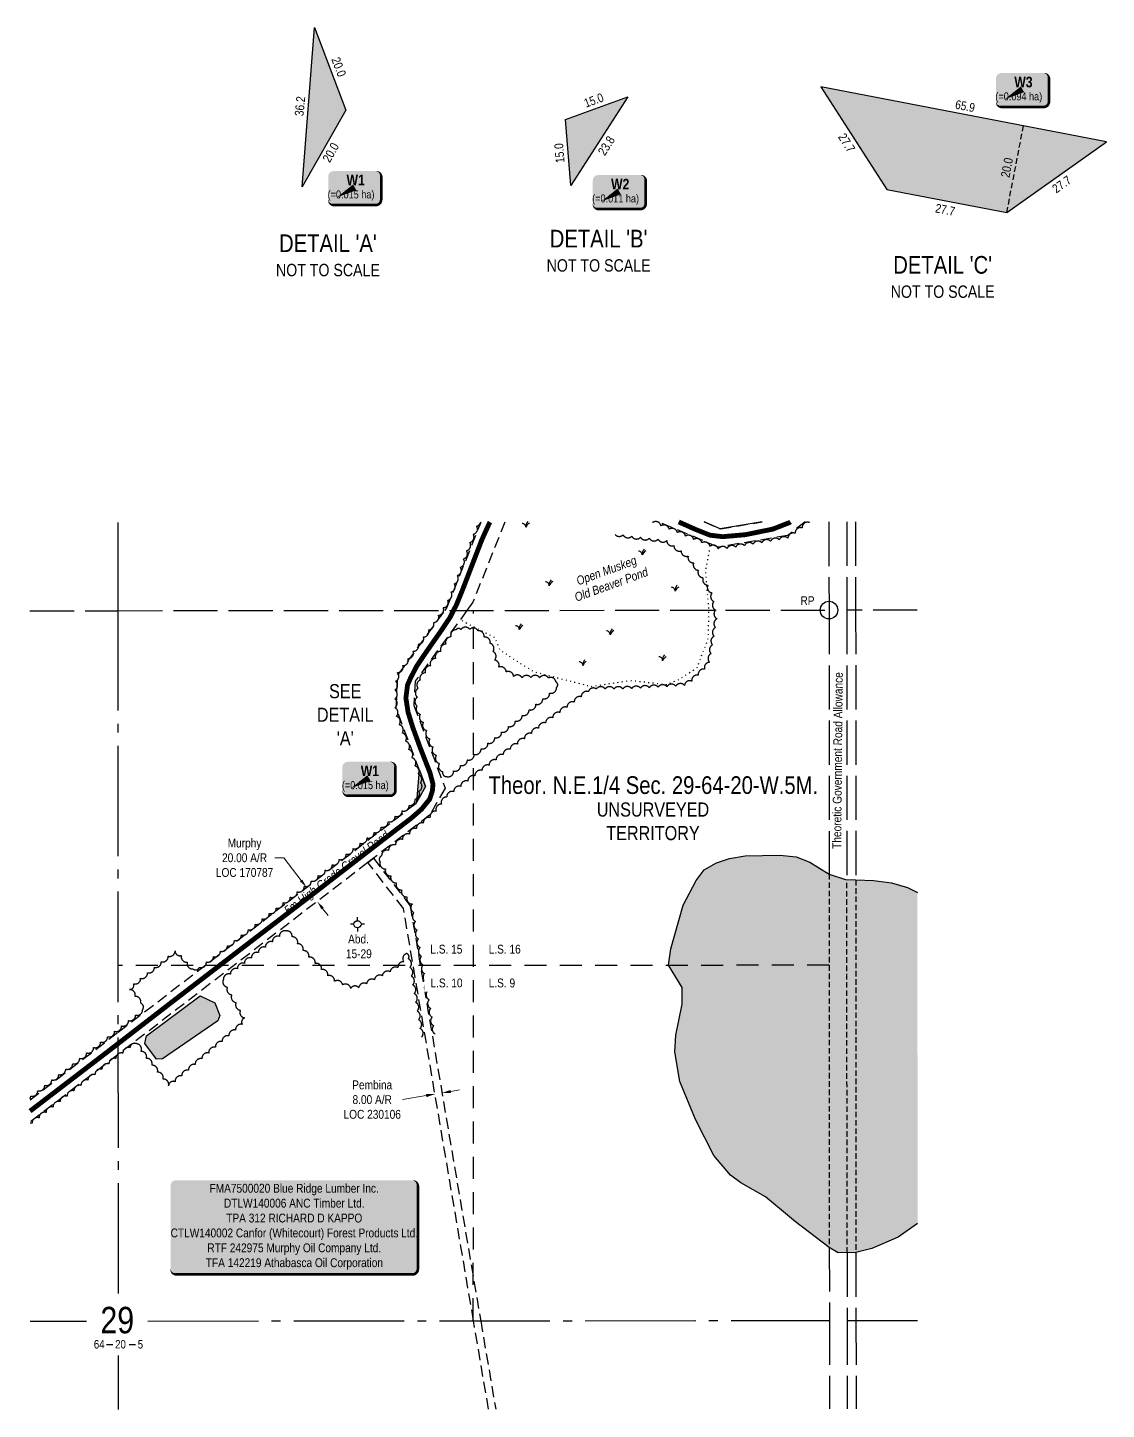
# Model space of a CAD drawing. Extents: x 500677 to 504341, y 6046153 to 6048335.
# Drawn here: x 500677 to 501898, y 6046524 to 6048088 of the extents above; entities that cross this region are included whole.
import ezdxf
from ezdxf.enums import TextEntityAlignment as Align

# ---------------------------------------------------------------- set-up
doc = ezdxf.new("R2010")
doc.units = 0
doc.header["$LTSCALE"] = 5
for name, pattern in [('0', [1, 1, 0]), ('foc-ACCESSROAD', [3.75, 2.5, -1.25]), ('foc-LSD', [8, 5, -3]), ('foc-QUARTERLINE', [33, 25, -3, 2, -3]), ('foc-TIELINE', [1.875, 1.25, -0.625]), ('foc-TOPO', [1, 0.2, -0.8]), ('foc-TRAV', [1.875, 1.25, -0.625]), ('foc-UNSURVEYED', [12.5, 10, -2.5])]:
    doc.linetypes.add(name, pattern=pattern)
for name, color, linetype in [('10', 1, 'Continuous'), ('35', 37, 'Continuous'), ('9', 3, 'Continuous'), ('AS-ROADS', 254, 'Continuous'), ('AS-SURFACE IMPACT', 7, 'Continuous'), ('C-AR', 13, 'foc-ACCESSROAD'), ('C-RW', 13, 'Continuous'), ('C-SYMBOL', 7, 'Continuous'), ('DETAIL-T', 7, 'Continuous'), ('F-AR', 190, 'foc-ACCESSROAD'), ('F-WS-S', 190, 'Continuous'), ('L-QSEC', 8, 'foc-QUARTERLINE'), ('L-ROAD-T', 7, 'Continuous'), ('L-SECLBL', 7, 'Continuous'), ('L-SECTION-LSD', 7, 'foc-LSD'), ('L-UNS-T', 3, 'Continuous'), ('L-USEC', 7, 'foc-UNSURVEYED'), ('L-WATER-DASH', 7, 'foc-TRAV'), ('P-TEMP-BLOCKS', 250, 'Continuous'), ('P-TEMP-H', 41, 'Continuous'), ('P-TEMP_WORKSPACE', 46, 'Continuous'), ('R- CONC', 8, 'Continuous'), ('T-BUSH', 110, '0'), ('T-GENERAL', 48, 'foc-TOPO'), ('T-LOW-AREA', 48, 'foc-TOPO'), ('T-TIE', 201, 'foc-TIELINE'), ('T-WATER', 160, 'Continuous'), ('T-WATER-H', 133, 'Continuous')]:
    doc.layers.add(name, color=color, linetype=linetype)
for name, color, linetype, lineweight in [('AS-GENERAL', 48, 'Continuous', 18), ('C-AR-T', 13, 'Continuous', 9), ('F-AR-T', 190, 'Continuous', 9), ('P-TEMP-T', 46, 'Continuous', 18), ('T-TIE-T', 201, 'Continuous', 18)]:
    doc.layers.add(name, color=color, linetype=linetype, lineweight=lineweight)
doc.styles.add('100L', font='ARIALN.TTF', dxfattribs={"height": 11})
doc.styles.add('175L', font='ARIALN.TTF', dxfattribs={"height": 20})
doc.styles.add('80', font='ARIALN.TTF', dxfattribs={"height": 10})
doc.styles.add('80CG', font='ARIALN.TTF', dxfattribs={"height": 10})
doc.styles.add('80L', font='ARIALN.TTF', dxfattribs={"height": 10})
doc.styles.add('80LS', font='ARIALNI.TTF', dxfattribs={"height": 10})
doc.styles.add('BOLD', font='ARIALNB.TTF')
doc.styles.add('SIMPLEX', font='ARIALN.TTF')
doc.dimstyles.new('Compass 5 000', dxfattribs={"dimscale": 5, "dimtxt": 9, "dimasz": 2, "dimexe": 0.2, "dimexo": 0.0625, "dimgap": 0.5, "dimtad": 0, "dimtih": 1, "dimtoh": 1, "dimzin": 0, "dimdsep": 46, "dimtxsty": '80CG', "dimcen": 0.1, "dimse1": 1, "dimse2": 1, "dimclrd": 256, "dimclrt": 256, "dimaunit": 1, "dimadec": 4, "dimazin": 0, "dimtfac": 0.06, "dimtofl": 0, "dimtmove": 0, "dimatfit": 1, "dimfxl": 0.2, "dimtolj": 1, "dimtzin": 0, "dimlwd": -1, "dimarcsym": 0})

# ---------------------------------------------------------------- blocks, each defined once
blk = doc.blocks.new('L-SECLBL')
at = {"layer": '9', "color": 7}
for p, q in [((-5.082139060913505, -27.83004804289613), (-12.28857354467345, -27.83004804289613)), ((20.70431141927111, -27.83004804289613), (13.49787693551116, -27.83004804289613))]:
    blk.add_line(p, q, dxfattribs=at)
at = {"layer": '10', "color": 2, "style": 'SIMPLEX'}
blk.add_attdef('SEC', text='', height=30, dxfattribs=at).set_placement((0, 0), align=Align.MIDDLE)
at = {"layer": '10', "color": 5, "style": '80L'}
blk.add_attdef('TWP', text='', height=9.5, dxfattribs=at).set_placement((-14.43410290347765, -27.36845155570791), align=Align.MIDDLE_RIGHT)
blk.add_attdef('RGE', text='', height=9.5, dxfattribs=at).set_placement((3.622123863462547, -27.36845155570791), align=Align.MIDDLE_CENTER)
blk.add_attdef('MER', text='', height=9.5, dxfattribs=at).set_placement((23.16775162027989, -27.36845155570791), align=Align.MIDDLE_LEFT)
blk = doc.blocks.new('MUSK')
at = {"layer": 'T-GENERAL', "linetype": 'Continuous'}
for centre, radius, start, end in [((-0.8552348174525832, 0.03298255978506859), 0.8558705756317162, 357.7914540072421, 88.28967234471662), ((1.858568947667663, 0.152382358736304), 1.864805329382717, 140.7320444713587, 184.6871443744655), ((1.91339640212027, -0.8037464017165803), 2.075353962563724, 122.4427060075816, 157.2145420303476)]:
    blk.add_arc(centre, radius, start, end, dxfattribs=at)
blk = doc.blocks.new('*D378')
at = {"layer": 'C-AR-T', "transparency": 16777216}
for p, q in [((500966.4355179891, 6047148.444264454), (500956.4355179891, 6047148.444264453)), ((500986.1367570097, 6047122.801438883), (500966.4355179891, 6047148.444264454)), ((501010.5071191275, 6047091.081355479), (501016.5995606971, 6047083.151528511))]:
    blk.add_line(p, q, dxfattribs=at)
for points in [[(500987.4583948371, 6047123.81684581), (500984.8151191818, 6047121.786031954), (500992.2291985792, 6047114.871611916)], [(501011.828756955, 6047092.096762407), (501009.1854812996, 6047090.06594855), (501004.4146775585, 6047099.011182445)]]:
    blk.add_solid(points, dxfattribs=at)
at = {"layer": 'C-AR-T', "transparency": 16777216, "insert": (500922.1346994345, 6047148.444264454), "char_height": 10, "attachment_point": 5, "style": '80CG'}
blk.add_mtext('\\A1;Murphy\\P20.00 A/R\\PLOC 170787', dxfattribs=at)
blk = doc.blocks.new('*D380')
at = {"layer": 'F-AR-T', "transparency": 16777216}
for p, q in [((501155.4580696813, 6046883.947972255), (501165.3166214899, 6046885.623966359)), ((501127.8519495245, 6046879.254818987), (501100.9397326788, 6046874.679632119))]:
    blk.add_line(p, q, dxfattribs=at)
for points in [[(501155.1787373305, 6046885.591064224), (501155.7374020321, 6046882.304880287), (501145.5995178727, 6046882.27197815)], [(501127.5726171737, 6046880.897910956), (501128.1312818753, 6046877.611727019), (501137.7105013331, 6046880.930813092)]]:
    blk.add_solid(points, dxfattribs=at)
at = {"layer": 'F-AR-T', "transparency": 16777216, "insert": (501066.6389141247, 6046874.679632119), "char_height": 10, "attachment_point": 5, "style": '80CG'}
blk.add_mtext('\\A1;Pembina\\P8.00 A/R\\PLOC 230106', dxfattribs=at)
blk = doc.blocks.new('Gabd')
for p, q in [((-0.8077887898243716, 0), (-1.615577579648743, 0)), ((0, 0.8077887898252811), (0, 1.615577579648743)), ((1.615577579648743, 0), (0.8077887898243716, 0)), ((0, -0.8077887898252811), (0, -1.615577579648743))]:
    blk.add_line(p, q)
blk.add_circle((0, 0), 0.8)
blk = doc.blocks.new('*U381')
h = blk.add_hatch(color=255)
edge = h.paths.add_edge_path()
edge.add_line((-134, -54), (134, -54))
edge.add_arc((134, -48), 6, 270, 360)
edge.add_line((140, -48), (140, 46.5))
edge.add_arc((134, 46.5), 6, 0, 90)
edge.add_line((134, 52.5), (-134, 52.5))
edge.add_arc((-134, 46.5), 6, 90, 180)
edge.add_line((-140, 46.5), (-140, -48))
edge.add_arc((-134, -48), 6, 180, 270)
at = {"color": 44, "flags": 128}
blk.add_lwpolyline([(-134, -54, 3, 3, 0), (134, -54, 3, 3, 0.414213562373095), (140, -48, 3, 3, 0), (140, 46.5, 3, 0, 0.414213562373095), (134, 52.5, 0, 0, 0), (-134, 52.5, 0, 0, 0.414213562373095), (-140, 46.5, 0, 0, 0), (-140, -48, 0, 3, 0.414213562373095)], format="xyseb", close=True, dxfattribs=at)
at = {"color": 44, "style": '80'}
blk.add_attdef('ENTER_TEXT_001', (-35.98567530695772, -4.996589358799454), '', height=10, dxfattribs=at)
blk = doc.blocks.new('RP')
at = {"layer": '35', "color": 3}
blk.add_circle((0, 0), 10, dxfattribs=at)
at = {"layer": '35', "color": 3, "style": '80'}
blk.add_attdef('RP_001', (-32.36089367917796, 5.754369554757101), '', height=10, dxfattribs=at)
blk = doc.blocks.new('*U392')
h = blk.add_hatch(color=191)
edge = h.paths.add_edge_path()
edge.add_line((-23.99999999999998, -20), (23.99999999999998, -20))
edge.add_arc((23.99999999999998, -14), 6, 270, 360)
edge.add_line((29.99999999999998, -14), (29.99999999999998, 12.5))
edge.add_arc((23.99999999999998, 12.5), 6, 0, 90)
edge.add_line((23.99999999999998, 18.5), (-23.99999999999998, 18.5))
edge.add_arc((-23.99999999999998, 12.5), 6, 90, 180)
edge.add_line((-29.99999999999998, 12.5), (-29.99999999999998, -14))
edge.add_arc((-23.99999999999998, -14), 6, 180, 270)
at = {"color": 250, "flags": 128}
blk.add_lwpolyline([(-23.99999999999998, -20, 3, 3, 0), (23.99999999999998, -20, 3, 3, 0.414213562373095), (29.99999999999998, -14, 3, 3, 0), (29.99999999999998, 12.5, 3, 0, 0.414213562373095), (23.99999999999998, 18.5, 0, 0, 0), (-23.99999999999998, 18.5, 0, 0, 0.414213562373095), (-29.99999999999998, 12.5, 0, 0, 0), (-29.99999999999998, -14, 0, 3, 0.414213562373095)], format="xyseb", close=True, dxfattribs=at)
at = {"flags": 128}
blk.add_lwpolyline([(-20.16566830477005, -11.32167553424303, 0, 7.499999999999999, 0), (-3.398394867633905e-15, 0, 0, 0, 0)], format="xyseb", dxfattribs=at)
at = {"color": 250}
for tag, p, height, style in [('TEMP_AREA_W1_001', (-9.212824010914055, 2.244292974654144), 12, 'BOLD'), ('ENTER_TEXT_001', (-30.65893587994544, -12.47010782646594), 9, '80')]:
    blk.add_attdef(tag, p, '', height=height, dxfattribs=dict(at, style=style))

msp = doc.modelspace()

# ---------------------------------------------------------------- hatches: boundary and pattern name
at = {"layer": 'P-TEMP-H'}
h = msp.add_hatch(color=256, dxfattribs=at)
h.dxf.hatch_style = 1
h.paths.add_polyline_path([(501036.6748951937, 6047994.580451789), (500987.2265267005, 6047907.722282224), (501001.3698585232, 6048088.084661063)])
h = msp.add_hatch(color=256, dxfattribs=at)
h.dxf.hatch_style = 1
h.paths.add_polyline_path([(501649.3124158697, 6047904.844637616), (501785.036739549, 6047878.816403287), (501897.7065692076, 6047958.978073137), (501574.311363381, 6048020.996479083)])
h = msp.add_hatch(color=256, dxfattribs=at)
h.dxf.hatch_style = 1
h.paths.add_polyline_path([(501285.4059793669, 6047984.237228861), (501355.9211316773, 6048009.667473668), (501291.5666130068, 6047909.530263649)])
h = msp.add_hatch(color=256, dxfattribs=at)
h.dxf.hatch_style = 1
h.paths.add_polyline_path([(501127.1393164347, 6047229.101122175), (501117.249642736, 6047211.729488263), (501120.0783091005, 6047247.801964031)])
at = {"layer": 'T-WATER-H'}
h = msp.add_hatch(color=256, dxfattribs=at)
h.dxf.hatch_style = 1
h.paths.add_polyline_path([(501683.9956502846, 6046734.505151219), (501683.8190963268, 6047109.079977972), (501672.5404971619, 6047114.679897995), (501654.3301642684, 6047120.233142825), (501634.0255098366, 6047122.887021333), (501614.0414459125, 6047123.454174603), (501602.3441644634, 6047123.785966145), (501583.8614142953, 6047129.954018336), (501561.8814069204, 6047143.36210371), (501546.5365080897, 6047149.534189019), (501527.9814590231, 6047151.491358781), (501488.6633001731, 6047150.736002779), (501471.1314117612, 6047147.494077369), (501456.3073255417, 6047142.657293065), (501442.4634151294, 6047134.962209642), (501433.5141692323, 6047122.6556492), (501418.7414052247, 6047094.752902234), (501404.6711299889, 6047045.44465904), (501402.0553832078, 6047026.975001195), (501417.4102919973, 6047001.701850055), (501417.4824543793, 6046982.839554009), (501410.1544911244, 6046947.776163314), (501409.2023220548, 6046928.767851236), (501414.9534157559, 6046895.055951803), (501432.649292963, 6046852.166924166), (501453.2441964548, 6046811.45828592), (501472.0711491941, 6046789.370918402), (501484.0923280251, 6046780.669867826), (501511.9593824351, 6046764.819694224), (501545.6451150187, 6046736.217135559), (501584.0611599954, 6046707.523109411), (501594.1373057748, 6046701.278955254), (501614.2391941592, 6046701.609870432), (501632.2302368068, 6046706.166208788), (501662.1032714119, 6046718.978195101)])
h = msp.add_hatch(color=256, dxfattribs=at)
h.dxf.hatch_style = 1
h.paths.add_polyline_path([(500811.1982588024, 6046946.930967253), (500871.7317642369, 6046992.145231408), (500888.4416345192, 6046984.110661459), (500894.2742508865, 6046969.774432693), (500891.7520512869, 6046963.945386014), (500829.326776979, 6046920.779162328), (500822.5482761745, 6046920.621624952), (500809.3064899289, 6046938.423730576)])

# ---------------------------------------------------------------- linework, layer by layer
at = {"layer": 'AS-ROADS', "flags": 128}
for points, const_width in [([(500679.3145498856, 6046861.725983275), (500767.6180000002, 6046929.338000005), (500839.8190000003, 6046985.135000025), (500917.7880000002, 6047044.939000017), (500997.989, 6047106.249999996), (501072.7640000003, 6047164.117000001), (501089.53, 6047176.994000021), (501110.967, 6047193.415999996), (501122.3420000002, 6047203.351000001), (501131.749, 6047214.873), (501134.6980000002, 6047223.711000025), (501135.4510000002, 6047231.794000021), (501132.089, 6047244.546000021), (501121.071, 6047272.765000004), (501112.6050000002, 6047295.859000025), (501107.2260000003, 6047313.137), (501104.772, 6047329.281000005), (501106.6000000015, 6047343.998000001), (501110.2700000003, 6047352.394000021), (501116.8520000002, 6047365.075), (501125.8940000013, 6047378.601), (501144.4050000003, 6047405.151), (501154.8710000002, 6047420.703), (501162.148, 6047435.221), (501168.934, 6047451.831000021), (501190.6030000002, 6047508.119000025), (501198.9660000002, 6047526.607000017), (501199.9830667413, 6047528.426603498)], 5.497128945000029), ([(500679.3145498857, 6046861.725983276), (500767.6180000002, 6046929.338000005), (500839.8190000002, 6046985.135000025), (500917.7880000002, 6047044.939000018), (500997.989, 6047106.249999997), (501072.7640000002, 6047164.117000001), (501089.53, 6047176.994000022), (501110.967, 6047193.415999997), (501122.3420000002, 6047203.351000002), (501131.749, 6047214.873), (501134.6980000001, 6047223.711000025), (501135.4510000002, 6047231.794000022), (501132.089, 6047244.546000021), (501121.071, 6047272.765000004), (501112.6050000002, 6047295.859000025), (501107.2260000002, 6047313.137), (501104.772, 6047329.281000005), (501106.6000000014, 6047343.998000002), (501110.2700000002, 6047352.394000021), (501116.8520000002, 6047365.075), (501125.8940000013, 6047378.601), (501144.4050000002, 6047405.151), (501154.8710000002, 6047420.703), (501162.148, 6047435.221), (501168.934, 6047451.831000021), (501190.6030000002, 6047508.119000025), (501198.9660000002, 6047526.607000018), (501199.9830667408, 6047528.426603498)], 5.497128945000031), ([(501413.6134143614, 6047528.589622133), (501432.4890000002, 6047520.195000025), (501448.865, 6047513.63000002), (501463.3590000002, 6047511.906000002), (501489.1480000002, 6047514.146), (501520.1350000002, 6047520.489), (501538.802, 6047527.77200002), (501540.1306559613, 6047528.686165852)], 5.497128945000031), ([(501413.6134143609, 6047528.589622133), (501432.4890000002, 6047520.195000025), (501448.865, 6047513.63000002), (501463.3590000002, 6047511.906000001), (501489.1480000002, 6047514.146), (501520.1350000002, 6047520.489), (501538.802, 6047527.77200002), (501540.1306559613, 6047528.686165852)], 5.497128945000029)]:
    msp.add_lwpolyline(points, dxfattribs=dict(at, const_width=const_width))
at = {"layer": 'C-AR'}
for points in [[(500679.3107975994, 6046874.45650928), (500779.2360652115, 6046951.23018222), (501116.434695324, 6047210.297998355), (501127.1393164347, 6047229.101122175), (501093.6322543566, 6047317.84345585), (501095.7064439637, 6047355.334450277), (501149.0814049199, 6047428.421919481), (501151.1238153981, 6047431.227158924), (501158.5601914358, 6047449.885938213), (501189.8589221879, 6047528.418877889)], [(500679.3107975993, 6046874.456509278), (500779.2360652115, 6046951.230182221), (501116.434695324, 6047210.297998355), (501127.1393164346, 6047229.101122176), (501093.6322543566, 6047317.843455851), (501095.7064439636, 6047355.334450278), (501149.0814049199, 6047428.421919481), (501151.123815398, 6047431.227158925), (501158.5601914357, 6047449.885938213), (501189.8589221879, 6047528.418877889)], [(501216.7685945639, 6047528.439412324), (501180.6051694584, 6047437.69995297), (501173.8495323556, 6047428.440456875), (501115.3410792241, 6047348.322616592), (501113.8271614704, 6047320.954588397), (501149.1651975934, 6047227.36354274), (501131.8182203281, 6047196.894616393), (501068.129284537, 6047147.960889593), (501061.7836482861, 6047143.086364524), (500779.2433521572, 6046926.017619037), (500679.3182286582, 6046849.244869751)], [(501216.7685945639, 6047528.439412324), (501180.6051694584, 6047437.69995297), (501173.8495323556, 6047428.440456875), (501115.3410792241, 6047348.322616592), (501113.8271614705, 6047320.954588397), (501149.1651975935, 6047227.363542739), (501131.8182203282, 6047196.894616393), (501068.1292845371, 6047147.960889593), (501061.7836482861, 6047143.086364524), (500779.2433521572, 6046926.017619037), (500679.3182286582, 6046849.244869752)], [(501556.8814378189, 6047528.698948164), (501537.035090698, 6047513.218212016), (501458.2581037803, 6047500.142607185), (501391.0140717683, 6047528.572376858)], [(501556.8814378196, 6047528.698948164), (501537.035090698, 6047513.218212015), (501458.2581037803, 6047500.142607184), (501391.0140717676, 6047528.572376858)], [(501442.2607512922, 6047528.611482557), (501460.7037600014, 6047520.814065676), (501507.9839356953, 6047528.661635093)], [(501442.2607512918, 6047528.611482557), (501460.7037600015, 6047520.814065676), (501507.9839356953, 6047528.661635093)]]:
    msp.add_lwpolyline(points, dxfattribs=at)
at = {"layer": 'C-RW'}
msp.add_lwpolyline([(501507.983935728, 6047528.661635093), (501460.7037600015, 6047520.814065658), (501442.2607512577, 6047528.611482557)], dxfattribs=at)
at = {"layer": 'F-AR'}
msp.add_lwpolyline([(501198.3137827394, 6046524.449672645), (501181.3278116739, 6046624.364569276), (501102.0068547444, 6047090.947213582), (501061.7831828211, 6047143.087865444), (501068.1280049791, 6047147.962990758), (501109.5616327162, 6047094.254915852), (501189.4434770817, 6046624.370988172), (501206.4295195157, 6046524.455834315)], dxfattribs=at)
at = {"layer": 'L-QSEC'}
for p, q in [((500779.0949029672, 6047428.157291663), (500779.0694970273, 6047528.105409638)), ((500779.3232493686, 6046655.148691508), (500779.095, 6047428.157999996)), ((500679.3846186259, 6046624.001077276), (500743.2602290381, 6046624.049717279)), ((500812.8085868063, 6046624.102676997), (501584.1000000003, 6046624.689999999)), ((501604.2258021354, 6046624.704361971), (501684.0473757001, 6046624.765110194)), ((500779.3619352804, 6046524.13159392), (500779.343893631, 6046585.233024361))]:
    msp.add_line(p, q, dxfattribs=at)
at = {"layer": 'L-SECTION-LSD', "flags": 128}
for points in [[(501181.0732589131, 6046624.938918949), (501181.4081578303, 6047428.464373833)], [(501583.927639943, 6047026.730736085), (500778.5707589129, 6047026.672918947)]]:
    msp.add_lwpolyline(points, dxfattribs=at)
at = {"layer": 'L-USEC'}
for p, q in [((501583.6879229037, 6047528.719403859), (501583.73565152, 6047428.771462796)), ((501603.7940961992, 6047528.734746628), (501603.8418250939, 6047428.786222322)), ((501613.8519803113, 6047528.742421673), (501613.8997092172, 6047428.793873807)), ((501583.73565152, 6047428.771462796), (501583.8783521713, 6047129.943686013)), ((501683.6683757753, 6047428.846949995), (501603.8418250937, 6047428.786222322)), ((501603.8418250938, 6047428.786222322), (501603.9874955779, 6047123.739353316)), ((501613.8997092173, 6047428.793873808), (501614.0455195931, 6047123.454059054)), ((501584.0800782796, 6046707.511385813), (501584.1196283659, 6046624.690009373)), ((501604.1891560846, 6046701.444427759), (501604.2258021337, 6046624.704361971)), ((501614.2469639176, 6046701.611838169), (501614.2836862557, 6046624.712016528)), ((501584.1196283659, 6046624.690009373), (501584.1673795697, 6046524.694767936)), ((501604.2258021337, 6046624.704361971), (501604.2735556063, 6046524.704369359)), ((501614.2836862555, 6046624.712016527), (501614.3314410901, 6046524.70917232))]:
    msp.add_line(p, q, dxfattribs=at)
at = {"layer": 'L-USEC', "flags": 128}
msp.add_lwpolyline([(500679.1476181471, 6047428.081702035), (500779.095, 6047428.157999996)], dxfattribs=at)
at = {"layer": 'L-USEC'}
msp.add_lwpolyline([(500779.0949029672, 6047428.157291663), (500779.0949029672, 6047428.157291663), (500779.0949029672, 6047428.157291663), (501583.7214126933, 6047428.771456001)], dxfattribs=at)
at = {"layer": 'L-WATER-DASH'}
for p, q in [((501583.8614142953, 6047129.954018336), (501584.0800782796, 6046707.511385813)), ((501604.1891560846, 6046701.444427759), (501603.9874955779, 6047123.739353316)), ((501614.0455195931, 6047123.454059054), (501614.2469639176, 6046701.611838169))]:
    msp.add_line(p, q, dxfattribs=at)
at = {"layer": 'P-TEMP_WORKSPACE', "flags": 128}
for points in [[(501036.6748951937, 6047994.580451789), (500987.2265267005, 6047907.722282224), (501001.3698585232, 6048088.084661063), (501036.6748951937, 6047994.580451793)], [(501127.1393164347, 6047229.101122175), (501117.249642736, 6047211.729488263), (501120.0783091005, 6047247.801964031), (501127.1393164346, 6047229.101122176)]]:
    msp.add_lwpolyline(points, dxfattribs=at)
for points in [[(501649.3124158697, 6047904.844637616), (501785.036739549, 6047878.816403287), (501897.7065692076, 6047958.978073137), (501574.311363381, 6048020.996479083)], [(501285.4059793669, 6047984.237228861), (501355.9211316773, 6048009.667473668), (501291.5666130068, 6047909.530263649)]]:
    msp.add_lwpolyline(points, close=True, dxfattribs=at)
at = {"layer": 'T-BUSH', "flags": 128}
for points in [[(500679.3104845527, 6046875.518594811, 0.138571750267824), (500680.0758375986, 6046878.746934623, 0.52056705), (500688.0114273021, 6046884.823285605, 0.52056705), (500695.9230592867, 6046890.930779749, 0.52056705), (500703.8312751586, 6046897.042714531, 0.52056705), (500711.7394910301, 6046903.154649328, 0.52056705), (500719.6477069021, 6046909.266584122, 0.52056705), (500727.5559227737, 6046915.378518923, 0.52056705), (500735.4641386453, 6046921.490453742, 0.52056705), (500743.3723545172, 6046927.602388516, 0.52056705), (500751.2805703889, 6046933.714323338, 0.52056705), (500759.1887862604, 6046939.826258115, 0.52056705), (500767.0970021323, 6046945.93819293, 0.52056705), (500775.0052180038, 6046952.050127711, 0.52056705), (500782.9134338758, 6046958.162062529, 0.52056705), (500790.8216497475, 6046964.273997304, 0.52056705), (500798.7298656189, 6046970.385932107, 0.52056705), (500806.6380814909, 6046976.497866905, 0.52056705), (500804.4875145106, 6046983.877038133, 0.52056705), (500798.1559190105, 6046991.608747656, 0.52056705), (500791.7361167427, 6046999.269150019, 0.52056705), (500796.6636847769, 6047005.802427981, 0.52056705), (500804.4649799138, 6047012.050261182, 0.52056705), (500812.2662750507, 6047018.298094361, 0.52056705), (500820.0675701876, 6047024.545927519, 0.52056705), (500827.8688653243, 6047030.793760698, 0.52056705), (500835.6701604612, 6047037.041593875, 0.52056705), (500843.4714555981, 6047043.289427076, 0.52056705), (500850.6001143383, 6047037.860129371, 0.52056705), (500857.2035290538, 6047030.367538654, 0.52056705), (500863.6135634861, 6047022.698960958, 0.52056705), (500871.0451643936, 6047024.410485629, 0.52056705), (500878.9556801487, 6047030.519443476, 0.52056705), (500886.8661959043, 6047036.628401304, 0.52056705), (500894.7767116597, 6047042.737359106, 0.52056705), (500902.6872274148, 6047048.846316934, 0.52056705), (500910.5977431705, 6047054.95527476, 0.52056705), (500918.5082589258, 6047061.064232607, 0.52056705), (500926.418774681, 6047067.173190438, 0.52056705), (500934.3292904363, 6047073.282148245, 0.52056705), (500942.2398061919, 6047079.391106074, 0.52056705), (500950.1503219473, 6047085.500063899, 0.52056705), (500958.0608377025, 6047091.609021728, 0.52056705), (500965.971353458, 6047097.717979574, 0.52056705), (500973.8818692134, 6047103.826937403, 0.52056705), (500981.7923849685, 6047109.935895207, 0.52056705), (500989.702900724, 6047116.044853032, 0.52056705), (500997.6134164796, 6047122.153810858, 0.52056705), (501005.5239322349, 6047128.262768706, 0.52056705), (501013.4364051333, 6047134.369190876, 0.52056705), (501021.3500122615, 6047140.474143577, 0.52056705), (501029.2636193896, 6047146.579096274, 0.52056705), (501037.1772265176, 6047152.684048973, 0.52056705), (501045.0908336458, 6047158.789001678, 0.52056705), (501053.0044407739, 6047164.893954377, 0.52056705), (501060.918047902, 6047170.998907077, 0.52056705), (501068.8316550303, 6047177.103859778, 0.52056705), (501076.7452621584, 6047183.208812474, 0.52056705), (501084.6588692866, 6047189.313765176, 0.52056705), (501092.5724764147, 6047195.418717878, 0.52056705), (501100.4860835428, 6047201.523670578, 0.52056705), (501108.3996906709, 6047207.6286233, 0.52056705), (501115.0472944597, 6047214.827052881, 0.52056705), (501119.3768324658, 6047223.761445079, 0.52056705), (501121.316984774, 6047233.514074805, 0.52056705), (501118.678613326, 6047243.077300451, 0.52056705), (501115.0927531004, 6047252.406675098, 0.52056705), (501111.5068928748, 6047261.736049784, 0.52056705), (501107.9210326493, 6047271.065424434, 0.52056705), (501104.3351724236, 6047280.394799103, 0.52056705), (501100.749312198, 6047289.724173769, 0.52056705), (501097.2713206779, 6047299.094055424, 0.52056705), (501094.0369685378, 6047308.533938735, 0.52056705), (501092.2571073467, 6047318.368963865, 0.52056705), (501092.2902532093, 6047328.358100151, 0.52056705), (501092.3845583176, 6047338.352435116, 0.52056705), (501093.1038454246, 6047348.3166059, 0.52056705), (501095.1515037559, 6047358.080388232, 0.52056705), (501101.3458177276, 6047365.924245675, 0.52056705), (501107.2187838501, 6047374.009590907, 0.52056705), (501113.0299249204, 6047382.141396658, 0.52056705), (501118.8410659907, 6047390.273202384, 0.52056705), (501124.6522070607, 6047398.405008132, 0.52056705), (501130.463348131, 6047406.536813901, 0.52056705), (501136.11788129, 6047414.776295692, 0.52056705), (501141.6301163493, 6047423.113614782, 0.52056705), (501147.1423514087, 6047431.450933886, 0.52056705), (501152.2494362101, 6047439.998933216, 0.52056705), (501155.9090560492, 6047449.299621792, 0.52056705), (501159.5225111062, 6047458.617909966, 0.52056705), (501162.9832713073, 6047467.994410576, 0.52056705), (501166.4440315083, 6047477.370911209, 0.52056705), (501169.9047917103, 6047486.747411839, 0.52056705), (501173.3655519103, 6047496.123912469, 0.52056705), (501177.0993002614, 6047505.39323514, 0.52056705), (501180.9422499356, 6047514.619684261, 0.52056705), (501184.7851996094, 6047523.846133344, 0.289006245197436), (501189.4175619527, 6047528.418541094, 0.289006245197436)], [(501561.168806507, 6047528.702219801, 0.02944870701664075), (501561.1618186401, 6047527.984247144, 0.52056705), (501553.2661008677, 6047521.856175167, 0.52056705), (501545.3703830951, 6047515.728103195, 0.52056705), (501537.2550469315, 6047510.100547973, 0.52056705), (501527.3992507287, 6047508.439552348, 0.52056705), (501517.5434545257, 6047506.778556732, 0.52056705), (501507.6876583227, 6047505.117561107, 0.52056705), (501497.8318621196, 6047503.45656551, 0.52056705), (501487.9760659166, 6047501.795569886, 0.52056705), (501478.1202697136, 6047500.134574261, 0.52056705), (501468.2644735106, 6047498.473578623, 0.52056705), (501458.3779293192, 6047498.036302334, 0.52056705), (501448.9484701422, 6047501.097191458, 0.52056705), (501439.7274510547, 6047504.953152065, 0.52056705), (501430.506431967, 6047508.809112679, 0.52056705), (501421.2854128793, 6047512.66507329, 0.52056705), (501412.0643937913, 6047516.521033902, 0.52056705), (501402.8433747036, 6047520.376994533, 0.52056705), (501393.6223556161, 6047524.23295512, 0.52056705), (501384.4013365284, 6047528.088915751, 0.0202660865226877), (501384.2764872481, 6047528.567235493, 0.0202660865226877)], [(501341.5239665892, 6047514.511964738, 0.4468141633440005), (501350.5972722755, 6047513.978941583, 0.52056705), (501360.4667210149, 6047512.432427769, 0.52056705), (501370.3984459624, 6047511.311506354, 0.52056705), (501380.3301709096, 6047510.190584936, 0.52056705), (501390.2618958571, 6047509.069663526, 0.52056705), (501400.0724357647, 6047507.63782274, 0.52056705), (501408.1431041061, 6047501.742066829, 0.52056705), (501416.2137724476, 6047495.846310936, 0.52056705), (501424.2844407891, 6047489.950555022, 0.52056705), (501430.524924943, 6047482.345224716, 0.52056705), (501435.8576630825, 6047473.891969174, 0.52056705), (501441.1904012217, 6047465.43871364, 0.52056705), (501446.5231393615, 6047456.985458104, 0.52056705), (501451.4249690985, 6047448.359454717, 0.52056705), (501453.4082294622, 6047438.563419626, 0.52056705), (501455.3914898255, 6047428.767384553, 0.52056705), (501456.9128552574, 6047418.963856487, 0.52056705), (501455.2483821124, 6047409.108646961, 0.52056705), (501453.583908969, 6047399.253437451, 0.52056705), (501451.9194358227, 6047389.398227969, 0.52056705), (501450.2549626781, 6047379.54301844, 0.52056705), (501448.5904895343, 6047369.687808958, 0.52056705), (501442.9685346279, 6047361.96484236, 0.52056705), (501435.6535688195, 6047355.154049419, 0.52056705), (501428.3386030124, 6047348.343256499, 0.52056705), (501420.1999283564, 6047343.435040098, 0.52056705), (501410.2278675335, 6047342.761520836, 0.52056705), (501400.2558067103, 6047342.088001557, 0.52056705), (501390.27781672, 6047341.512523988, 0.52056705), (501380.2972660051, 6047340.979389196, 0.52056705), (501370.3167152908, 6047340.446254429, 0.52056705), (501360.3361645759, 6047339.91311966, 0.52056705), (501350.3518988908, 6047339.519176292, 0.52056705), (501340.3571189909, 6047339.519176292, 0.52056705), (501330.3623390906, 6047339.519176292, 0.52056705), (501320.3675591908, 6047339.519176292, 0.52056705), (501311.3458665914, 6047336.543266607, 0.52056705), (501303.2819459431, 6047330.638284915, 0.52056705), (501295.2180252946, 6047324.733303182, 0.52056705), (501287.1541046458, 6047318.828321471, 0.52056705), (501279.0901839975, 6047312.923339774, 0.52056705), (501271.0262633488, 6047307.018358041, 0.52056705), (501262.9623427005, 6047301.113376333, 0.52056705), (501254.9308025842, 6047295.164647526, 0.52056705), (501246.9278352803, 6047289.177315911, 0.52056705), (501238.9248679761, 6047283.189984322, 0.52056705), (501230.921900672, 6047277.202652731, 0.52056705), (501222.9189333678, 6047271.215321144, 0.52056705), (501214.9159660636, 6047265.227989552, 0.52056705), (501206.9129987594, 6047259.240657981, 0.52056705), (501198.9100314552, 6047253.253326391, 0.52056705), (501190.9070641508, 6047247.2659948, 0.52056705), (501182.9040968466, 6047241.278663185, 0.52056705), (501174.9011295425, 6047235.291331596, 0.52056705), (501166.8981622384, 6047229.304000009, 0.52056705), (501158.8951949342, 6047223.316668418, 0.52056705), (501150.9428756923, 6047217.279021415, 0.52056705), (501145.0068239038, 6047209.23795624, 0.52056705), (501138.9956762948, 6047201.252862047, 0.52056705), (501132.346259593, 6047193.893030908, 0.52056705), (501124.4865942128, 6047187.718787175, 0.52056705), (501116.6269288327, 6047181.544543469, 0.52056705), (501108.767263452, 6047175.370299784, 0.52056705), (501100.9075980717, 6047169.196056077, 0.52056705), (501093.0479326918, 6047163.021812349, 0.52056705), (501085.1882673115, 6047156.847568641, 0.52056705), (501077.3286019313, 6047150.673324952, 0.52056705), (501075.6060979535, 6047143.727329394, 0.52056705), (501081.6924027189, 6047135.799371283, 0.52056705), (501087.7787074847, 6047127.871413189, 0.52056705), (501093.8650122501, 6047119.943455091, 0.52056705), (501099.9513170154, 6047112.015497019, 0.52056705), (501106.0376217808, 6047104.0875389, 0.52056705), (501112.1237941457, 6047096.159522631, 0.52056705), (501113.8472511266, 6047086.314456792, 0.52056705), (501115.5707081076, 6047076.469390983, 0.52056705), (501117.2941650884, 6047066.624325126, 0.52056705), (501119.0176220694, 6047056.77925929, 0.52056705), (501120.7410790503, 6047046.934193478, 0.52056705), (501122.4645360312, 6047037.089127644, 0.52056705), (501124.1879930121, 6047027.244061789, 0.52056705), (501125.9114499943, 6047017.398995951, 0.52056705), (501127.6349069739, 6047007.553930142, 0.52056705), (501129.3583639548, 6046997.708864286, 0.52056705), (501131.0818209358, 6046987.863798449, 0.52056705), (501132.8052779167, 6046978.018732617, 0.52056705), (501134.5287348976, 6046968.173666804, 0.52056705), (501136.2521918785, 6046958.328600944, 0.52056705), (501137.8639070913, 6046949.121848151)], [(501122.4949592909, 6046945.459542988, 0.5205670500404311), (501120.8326832375, 6046955.315123297, 0.52056705), (501119.1704071839, 6046965.170703624, 0.52056705), (501117.5081311305, 6046975.026283951, 0.52056705), (501115.8458550774, 6046984.881864275, 0.52056705), (501114.183579024, 6046994.737444602, 0.52056705), (501112.5213029719, 6047004.593024928, 0.52056705), (501110.8590269171, 6047014.448605251, 0.52056705), (501109.1967508637, 6047024.304185598, 0.52056705), (501107.5344748106, 6047034.159765924, 0.52056705), (501105.5865517178, 6047040.077265422, 0.52056705), (501102.5194175873, 6047030.564730852, 0.52056705), (501095.8855946888, 6047024.089209596, 0.52056705), (501086.9835523695, 6047019.545063055, 0.52056705), (501078.08151005, 6047015.000916508, 0.52056705), (501069.1794677305, 6047010.456769987, 0.52056705), (501060.277425411, 6047005.912623446, 0.52056705), (501051.3753830919, 6047001.368476883, 0.52056705), (501042.3555278928, 6047000.669331136, 0.52056705), (501033.1919761592, 6047004.659938218, 0.52056705), (501024.0284244259, 6047008.650545278, 0.52056705), (501016.4410755528, 6047014.993833414, 0.52056705), (501009.2645972606, 6047021.95039753, 0.52056705), (501002.0881189681, 6047028.906961666, 0.52056705), (500994.9116406753, 6047035.863525799, 0.52056705), (500988.3144516076, 6047043.345870662, 0.52056705), (500982.0837895781, 6047051.160886721, 0.52056705), (500975.8531275488, 6047058.975902773, 0.52056705), (500969.471328434, 6047065.547512564, 0.52056705), (500961.549914117, 6047059.452693415, 0.52056705), (500953.6284998005, 6047053.357874264, 0.52056705), (500945.7070854835, 6047047.263055115, 0.52056705), (500937.785671167, 6047041.168235984, 0.52056705), (500929.8642568502, 6047035.073416835, 0.52056705), (500921.9428425333, 6047028.978597684, 0.52056705), (500914.0214282168, 6047022.883778513, 0.52056705), (500906.1000138998, 6047016.78895936, 0.52056705), (500898.1785995833, 6047010.694140214, 0.52056705), (500902.7677893203, 6047002.048185543, 0.52056705), (500907.6702692699, 6046993.338345385, 0.52056705), (500912.5727492195, 6046984.628505201, 0.52056705), (500917.4752291694, 6046975.918665042, 0.52056705), (500922.3777091189, 6046967.208824888, 0.52056705), (500919.5848426506, 6046959.868832877, 0.52056705), (500911.9778799451, 6046953.385797788, 0.52056705), (500904.3709172393, 6046946.90276275, 0.52056705), (500896.7639545335, 6046940.419727664, 0.52056705), (500889.1569918275, 6046933.936692596, 0.52056705), (500881.5500291218, 6046927.453657556, 0.52056705), (500873.943066416, 6046920.970622473, 0.52056705), (500866.3361037105, 6046914.487587424, 0.52056705), (500858.7291410057, 6046908.004552344, 0.52056705), (500851.1221782987, 6046901.52151728, 0.52056705), (500843.5152155929, 6046895.038482213, 0.52056705), (500836.0668459835, 6046890.231465789, 0.52056705), (500829.8109228696, 6046898.026275037, 0.52056705), (500823.5549997555, 6046905.821084292, 0.52056705), (500817.2990766414, 6046913.61589354, 0.52056705), (500811.0431535274, 6046921.41070279, 0.52056705), (500804.9393890207, 6046929.309661656, 0.52056705), (500799.9371532656, 6046937.962595394, 0.52056705), (500792.3484387422, 6046933.491429242, 0.52056705), (500784.4371483083, 6046927.383474701, 0.52056705), (500776.5258578747, 6046921.275520124, 0.52056705), (500768.6145674413, 6046915.167565562, 0.52056705), (500760.7032770079, 6046909.059611002, 0.52056705), (500752.7919865742, 6046902.951656461, 0.52056705), (500744.8806961407, 6046896.843701877, 0.52056705), (500736.9694057069, 6046890.735747312, 0.52056705), (500729.0581152734, 6046884.627792771, 0.52056705), (500721.1468248398, 6046878.519838215, 0.52056705), (500713.2355344065, 6046872.411883633, 0.52056705), (500705.3242439729, 6046866.303929071, 0.52056705), (500697.4129535393, 6046860.195974529, 0.52056705), (500689.5016631057, 6046854.088019943, 0.52056705), (500681.590372672, 6046847.980065382, 0.09454318956063255), (500679.3185248291, 6046848.24003952, 0.09454318956063255)]]:
    msp.add_lwpolyline(points, format="xyb", dxfattribs=at)
msp.add_lwpolyline([(501161.5946334429, 6047406.534585658, 0.52056705), (501155.78592534, 6047398.401041817, 0.52056705), (501149.9772172366, 6047390.267497954, 0.52056705), (501144.1685091336, 6047382.133954112, 0.52056705), (501138.3598010302, 6047374.000410269, 0.52056705), (501132.5510929273, 6047365.866866446, 0.52056705), (501126.7423848239, 6047357.733322588, 0.52056705), (501120.9336767209, 6047349.599778748, 0.52056705), (501118.5214889038, 6047340.211434923, 0.52056705), (501117.6470828124, 6047330.25497778, 0.52056705), (501117.3974616575, 6047320.387626278, 0.52056705), (501121.0203359738, 6047311.072562832, 0.52056705), (501124.6432102902, 6047301.757499373, 0.52056705), (501128.2660846067, 6047292.442435929, 0.52056705), (501131.8889589232, 6047283.127372503, 0.52056705), (501135.5118332399, 6047273.812309043, 0.52056705), (501139.1347075563, 6047264.497245601, 0.52056705), (501142.7575818728, 6047255.182182176, 0.52056705), (501146.3804561893, 6047245.867118738, 0.52056705), (501151.0203664444, 6047240.388098381, 0.52056705), (501158.7823159433, 6047246.684745524, 0.52056705), (501166.5442654417, 6047252.981392642, 0.52056705), (501174.3062149403, 6047259.278039787, 0.52056705), (501182.0681644391, 6047265.574686926, 0.52056705), (501189.8301139374, 6047271.871334092, 0.52056705), (501197.5920634363, 6047278.167981213, 0.52056705), (501205.3540129348, 6047284.464628356, 0.52056705), (501213.1159624332, 6047290.761275497, 0.52056705), (501220.8779119321, 6047297.057922656, 0.52056705), (501228.6398614306, 6047303.354569802, 0.52056705), (501236.401810929, 6047309.65121692, 0.52056705), (501244.1637604279, 6047315.947864065, 0.52056705), (501251.9257099265, 6047322.244511208, 0.52056705), (501259.6876594248, 6047328.541158366, 0.52056705), (501267.4496089236, 6047334.837805511, 0.52056705), (501275.2115584222, 6047341.13445263, 0.52056705), (501274.5324746193, 6047347.667917309, 0.52056705), (501266.1786458392, 6047352.019285193, 0.52056705), (501256.1883136102, 6047352.317424779, 0.52056705), (501246.1985482299, 6047352.457589, 0.52056705), (501236.2106128032, 6047352.087763156, 0.52056705), (501226.7334015777, 6047353.632264226, 0.52056705), (501218.2570347959, 6047358.928190134, 0.52056705), (501209.7806680146, 6047364.224116066, 0.52056705), (501205.1496100887, 6047372.134414426, 0.52056705), (501203.3420833261, 6047381.964392673, 0.52056705), (501200.2284307387, 6047391.113834664, 0.52056705), (501193.2077083554, 6047398.227559602, 0.52056705), (501186.186985972, 6047405.341284538, 0.52056705), (501177.0112236173, 6047407.048789638, 0.52056705), (501167.0219986053, 6047406.715609641, 0.52056705)], format="xyb", close=True, dxfattribs=at)
at = {"layer": 'T-LOW-AREA', "flags": 128}
msp.add_lwpolyline([(501168.2775915511, 6047416.881851445), (501205.5415553914, 6047397.724223205), (501210.8650375523, 6047383.888127026), (501235.8852186301, 6047367.391264786), (501250.2584353857, 6047358.876700626), (501314.6720142965, 6047342.37983839), (501359.3888942908, 6047349.297886495), (501400.3793162081, 6047344.508432379), (501414.7525329641, 6047350.894308461), (501434.4492318807, 6047363.666154741), (501447.2256301953, 6047397.192051207), (501447.7578344613, 6047429.653697723), (501444.0315820277, 6047472.758408287), (501448.8226542795, 6047497.76983468)], dxfattribs=at)
at = {"layer": 'T-TIE', "flags": 128}
msp.add_lwpolyline([(501785.036739549, 6047878.816403287), (501803.860911699, 6047976.975118172)], dxfattribs=at)
at = {"layer": 'T-WATER'}
msp.add_lwpolyline([(501683.9956502842, 6046734.505151218), (501662.1032714119, 6046718.978195101), (501632.2302368068, 6046706.166208788), (501614.2391941592, 6046701.609870432), (501594.1373057748, 6046701.278955254), (501584.0611599954, 6046707.523109411), (501545.6451150187, 6046736.217135559), (501511.9593824351, 6046764.819694224), (501484.0923280251, 6046780.669867826), (501472.0711491941, 6046789.370918402), (501453.2441964548, 6046811.45828592), (501432.649292963, 6046852.166924166), (501414.9534157559, 6046895.055951803), (501409.2023220548, 6046928.767851236), (501410.1544911244, 6046947.776163314), (501417.4824543793, 6046982.839554009), (501417.4102919973, 6047001.701850055), (501402.0553832078, 6047026.975001195), (501404.6711299889, 6047045.44465904), (501418.7414052247, 6047094.752902234), (501433.5141692323, 6047122.6556492), (501442.4634151294, 6047134.962209642), (501456.3073255417, 6047142.657293065), (501471.1314117612, 6047147.494077369), (501488.6633001731, 6047150.736002779), (501527.9814590231, 6047151.491358781), (501546.5365080897, 6047149.534189019), (501561.8814069204, 6047143.36210371), (501583.8614142953, 6047129.954018336), (501602.3441644634, 6047123.785966145), (501614.0414459125, 6047123.454174603), (501634.0255098366, 6047122.887021333), (501654.3301642684, 6047120.233142825), (501672.5404971619, 6047114.679897995), (501683.8190963271, 6047109.079977971)], dxfattribs=at)
at = {"layer": 'T-WATER', "flags": 128}
msp.add_lwpolyline([(500811.1982588024, 6046946.93096728), (500871.7317642369, 6046992.145231447), (500888.4416345192, 6046984.110661497), (500894.2742508865, 6046969.774432719), (500891.7520512869, 6046963.945386028), (500829.326776979, 6046920.779162355), (500822.5482761745, 6046920.621624991), (500809.3064899289, 6046938.423730602)], close=True, dxfattribs=at)

# ---------------------------------------------------------------- block references
at = {"layer": 'AS-SURFACE IMPACT', "color": 3}
ref = msp.add_blockref('*U381', (500978.2987640515, 6046730.898266461), dxfattribs=at)
ref.add_attrib('ENTER_TEXT_001', 'FMA7500020 Blue Ridge Lumber Inc.', (500882.4665675986, 6046769.375983605), dxfattribs={"layer": '0', "color": 44, "height": 9.999999999999993, "style": '80'})
ref.add_attrib('ENTER_TEXT_002', 'DTLW140006 ANC Timber Ltd.', (500898.7796644607, 6046752.531963596), dxfattribs={"layer": '0', "color": 44, "height": 9.999999999999993, "style": '80'})
ref.add_attrib('ENTER_TEXT_003', 'TPA 312 RICHARD D KAPPO', (500901.3819836968, 6046735.687943587), dxfattribs={"layer": '0', "color": 44, "height": 9.999999999999993, "style": '80'})
ref.add_attrib('ENTER_TEXT_004', 'CTLW140002 Canfor (Whitecourt) Forest Products Ltd.', (500838.4386003407, 6046718.843923578), dxfattribs={"layer": '0', "color": 44, "height": 9.999999999999993, "style": '80'})
ref.add_attrib('ENTER_TEXT_005', 'RTF 242975 Murphy Oil Company Ltd.', (500879.9699782397, 6046701.999903569), dxfattribs={"layer": '0', "color": 44, "height": 9.999999999999993, "style": '80'})
ref.add_attrib('ENTER_TEXT_006', 'TFA 142219 Athabasca Oil Corporation', (500878.2578363571, 6046685.15588356), dxfattribs={"layer": '0', "color": 44, "height": 9.999999999999993, "style": '80'})
at = {"layer": 'F-WS-S', "xscale": 4.99736000000004, "yscale": 4.99736000000004, "zscale": 4.99736000000004}
msp.add_blockref('Gabd', (501049.9637778217, 6047073.241341919), dxfattribs=at)
at = {"layer": 'L-SECLBL'}
msp.add_blockref('L-SECLBL', (500778.0465178259, 6046625.187837898), dxfattribs=at).add_auto_attribs({'SEC': '29', 'TWP': '64', 'RGE': '20', 'MER': '5'})
at = {"layer": 'P-TEMP-BLOCKS', "xscale": 0.999474, "yscale": 0.999474, "zscale": 0.999474}
for p, values in [((501802.7428166863, 6048018.252437011), {'TEMP_AREA_W1_001': 'W3', 'ENTER_TEXT_001': '(=0.094 ha)'}), ((501046.8024320227, 6047907.270911258), {'TEMP_AREA_W1_001': 'W1', 'ENTER_TEXT_001': '(=0.015 ha)'}), ((501346.2813652733, 6047902.718239033), {'TEMP_AREA_W1_001': 'W2', 'ENTER_TEXT_001': '(=0.011 ha)'}), ((501062.9375891497, 6047238.643460531), {'TEMP_AREA_W1_001': 'W1', 'ENTER_TEXT_001': '(=0.015 ha)'})]:
    msp.add_blockref('*U392', p, dxfattribs=at).add_auto_attribs(values)
at = {"layer": 'R- CONC', "color": 3, "xscale": 0.999474, "yscale": 0.999474, "zscale": 0.999474}
msp.add_blockref('RP', (501583.721, 6047428.771000001), dxfattribs=at).add_auto_attribs({'RP_001': 'RP'})
at = {"layer": 'T-GENERAL', "xscale": 4.997389950000012, "yscale": 4.997389950000012, "zscale": 4.997389950000012}
for p in [(501240.5799366563, 6047522.51564181), (501372.2887317232, 6047491.185830504), (501266.9835319463, 6047456.399571972), (501409.5572910813, 6047450.187837486), (501233.1523520122, 6047406.705978405), (501336.0264752627, 6047400.839340274), (501304.9570788328, 6047365.984890154), (501395.4034846184, 6047371.506337842)]:
    msp.add_blockref('MUSK', p, dxfattribs=at)

# ---------------------------------------------------------------- texts
at = {"layer": 'AS-GENERAL', "style": '80LS'}
msp.add_text('5m High Grade Gravel Road', height=9.994779900000024, rotation=37.44159898921105, dxfattribs=at).set_placement((501027.1078141924, 6047130.552606517), align=Align.MIDDLE)
at = {"layer": 'AS-GENERAL', "insert": (501285.9945689178, 6047462.277615381), "char_height": 9.99477990000002, "attachment_point": 1, "rotation": 19.999999999999996, "style": '80LS'}
msp.add_mtext_dynamic_manual_height_columns('\\pi11.241;Open Muskeg\\P\\pi2.9916;Old Beaver Pond', width=92.6977268003975, gutter_width=50, heights=[0], dxfattribs=at)
at = {"layer": 'C-SYMBOL', "color": 3, "style": '175L'}
msp.add_text('Theor. N.E.1/4 Sec. 29-64-20-W.5M.', height=20.00000000000017, dxfattribs=at).set_placement((501384.824013208, 6047214.722292936), align=Align.BOTTOM_CENTER)
at = {"layer": 'DETAIL-T', "color": 3, "attachment_point": 5, "style": '80CG'}
for s, insert, char_height, width in [("DETAIL 'A'\\P{\\H0.7x;NOT TO SCALE}", (501016.4795819903, 6047830.26083413), 19.98948, 116.9133688845839), ("DETAIL 'B'\\P{\\H0.7x;NOT TO SCALE}", (501322.861828504, 6047835.502960113), 19.98948, 116.9133688845839), ("DETAIL 'C'\\P{\\H0.7x;NOT TO SCALE}", (501712.3801793822, 6047805.820317187), 19.98948, 116.9133688845839), ("SEE\\PDETAIL\\P'A'", (501036.0906636735, 6047310.369161075), 15.99158399999999, 63.60265290957705)]:
    msp.add_mtext(s, dxfattribs=dict(at, insert=insert, char_height=char_height, width=width))
at = {"layer": 'F-WS-S', "insert": (501044.6128280777, 6047061.484424753), "char_height": 9.994720000000079, "attachment_point": 1, "style": '80L'}
msp.add_mtext_dynamic_manual_height_columns('\\pi-5.2399;Abd.\\P\\pi-7.7216;15-29', width=12.09349697967991, gutter_width=50, heights=[0], dxfattribs=at)
at = {"layer": 'L-ROAD-T', "style": '80L'}
msp.add_text('Theoretic Government Road Allowance', height=10.00000000000008, rotation=89.47936951678804, dxfattribs=at).set_placement((501593.4023508424, 6047258.561889878), align=Align.MIDDLE_CENTER)
at = {"layer": 'L-UNS-T', "color": 3, "insert": (501384.4643058003, 6047189.623152144), "char_height": 16.00000000000009, "attachment_point": 5, "style": '80L'}
msp.add_mtext_dynamic_manual_height_columns('UNSURVEYED TERRITORY', width=126.4137517053206, gutter_width=47.5, heights=[0], dxfattribs=at)
at = {"layer": 'P-TEMP-T', "style": '80L'}
for s, height, rotation, p in [('20.0', 9.994739999999998, 290.6853999999968, (501028.8437320564, 6048043.615806431)), ('36.2', 9.994739999999998, 84.51459273189016, (500984.8405826383, 6047999.169107575)), ('15.0', 9.99474, 19.83110000001122, (501317.4423911797, 6048005.884270558)), ('65.9', 9.99474, 349.1440000000094, (501737.7972626486, 6047999.312354024)), ('23.8', 9.99474, 57.27260000000428, (501331.7315684011, 6047954.465468845)), ('27.7', 9.99474, 302.8510000000062, (501603.8352851372, 6047957.769940638)), ('20.0', 9.994739999999998, 60.3471000000088, (501019.6916076944, 6047946.75825765)), ('15.0', 9.99474, 94.71419999999911, (501278.5253674934, 6047946.062328436)), ('27.7', 9.99474, 35.43089999999128, (501847.165807303, 6047910.753368151)), ('27.7', 9.99474, 349.1440000000094, (501715.2921604952, 6047882.014648962))]:
    msp.add_text(s, height=height, rotation=rotation, dxfattribs=at).set_placement(p, align=Align.MIDDLE)
at = {"layer": 'T-TIE-T', "style": '80L'}
msp.add_text('20.0', height=9.99474, rotation=79.14400000000103, dxfattribs=at).set_placement((501785.1237477091, 6047929.684057083), align=Align.MIDDLE)

# ---------------------------------------------------------------- dimensions: what is measured, and where the dimension line sits
at = {"layer": 'C-AR-T'}
dim = msp.add_linear_dim(base=(500992.2291985792, 6047114.871611916), p1=(501005.2496065153, 6047099.652653678), p2=(500993.064127536, 6047115.513083149), angle=127.53487063444275, text='Murphy\\P20.00 A/R\\PLOC 170787', dimstyle='Compass 5 000', dxfattribs=at)
dim.commit()
dim.dimension.update_dxf_attribs({"geometry": '*D378', "text_midpoint": (500922.1346994345, 6047148.444264454), "dimtype": 161})
at = {"layer": 'F-AR-T'}
dim = msp.add_linear_dim(base=(501137.7105013331, 6046880.930813092), p1=(501128.3110549241, 6046983.966373856), p2=(501120.4220383844, 6046982.625208798), angle=189.64827293579273, text='Pembina\\P8.00 A/R\\PLOC 230106', dimstyle='Compass 5 000', dxfattribs=at)
dim.commit()
dim.dimension.update_dxf_attribs({"geometry": '*D380', "text_midpoint": (501066.6389141247, 6046874.679632119), "dimtype": 161})

# ---------------------------------------------------------------- next in the draw order: texts
at = {"layer": 'L-SECTION-LSD', "char_height": 9.99474, "attachment_point": 1, "style": '100L', "bg_fill": 2}
for s, width, insert in [('\\pi1.8642;L.S. 15', 36.85944639103013, (501130.5597519015, 6047050.020921657)), ('L.S. 16', 36.94143658023826, (501198.4834057975, 6047050.020921657)), ('\\pi2.0475;L.S. 10', 36.95405045550105, (501130.5597519015, 6047011.756347881)), ('L.S. 9', 30.52728100911002, (501198.4834057975, 6047011.756347881))]:
    msp.add_mtext_dynamic_manual_height_columns(s, width=width, gutter_width=55, heights=[0], dxfattribs=dict(at, insert=insert))

doc.saveas('drawing.dxf')
